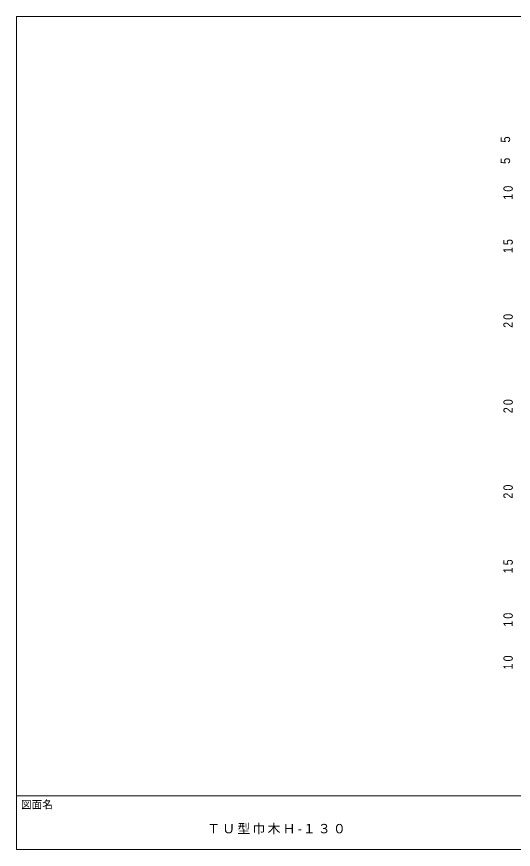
# Model space of a CAD drawing. Units: millimetres at full size, sheet at 1:1. Extents: x -141 to 141, y -98 to 98.
# Drawn here: x -141 to -24.6, y -97.5 to 97.5 of the extents above; entities that cross this region are included whole.
import ezdxf
from ezdxf.enums import TextEntityAlignment as Align

# ---------------------------------------------------------------- set-up
doc = ezdxf.new("R2010")
doc.units = ezdxf.units.MM
for name, color, linetype, lineweight in [('0-3_寸法', 4, 'Continuous', 9), ('F-0_図面枠', 5, 'Continuous', 9), ('F-5_F-5ﾚｲﾔ', 7, 'Continuous', 9)]:
    doc.layers.add(name, color=color, linetype=linetype, lineweight=lineweight)
doc.styles.add('HGｺﾞｼｯｸM', font='')
doc.styles.get('HGｺﾞｼｯｸM').set_extended_font_data('HGｺﾞｼｯｸM')

msp = doc.modelspace()

# ---------------------------------------------------------------- linework, layer by layer
at = {"layer": 'F-0_図面枠'}
for p, q in [((-141, 97.5), (141, 97.5)), ((-141, -97.5), (-141, 97.5)), ((-141, -85), (141, -85)), ((141, -97.5), (-141, -97.5))]:
    msp.add_line(p, q, dxfattribs=at)

# ---------------------------------------------------------------- texts
at = {"layer": '0-3_寸法', "color": 7, "style": 'HGｺﾞｼｯｸM', "width": 0.9}
for p in [(-24.75, 68), (-24.75, 63)]:
    msp.add_text('5', height=2.199, rotation=90, dxfattribs=at).set_placement(p, align=Align.BOTTOM_LEFT)
at = {"layer": '0-3_寸法', "color": 7, "char_height": 2.199, "attachment_point": 7, "rotation": 90, "style": 'HGｺﾞｼｯｸM'}
for s, insert in [('\\T1.36;\\W0.85;10', (-24.75, 54.625)), ('\\T1.36;\\W0.85;15', (-24.75, 42.125)), ('\\T1.36;\\W0.85;20', (-24.75, 24.625)), ('\\T1.36;\\W0.85;20', (-24.75, 4.625)), ('\\T1.36;\\W0.85;20', (-24.75, -15.375)), ('\\T1.36;\\W0.85;15', (-24.75, -32.875)), ('\\T1.36;\\W0.85;10', (-24.75, -45.375)), ('\\T1.36;\\W0.85;10', (-24.75, -55.375))]:
    msp.add_mtext(s, dxfattribs=dict(at, insert=insert))
at = {"layer": 'F-0_図面枠', "color": 7, "style": 'HGｺﾞｼｯｸM'}
msp.add_text('図面名', height=1.833, dxfattribs=at).set_placement((-140, -88.5), align=Align.BOTTOM_LEFT)
at = {"layer": 'F-5_F-5ﾚｲﾔ', "insert": (-96.375, -94), "char_height": 2.199, "attachment_point": 7, "style": 'HGｺﾞｼｯｸM'}
msp.add_mtext('\\T1.18;ＴＵ型巾木Ｈ-１３０', dxfattribs=at)

doc.saveas('drawing.dxf')
